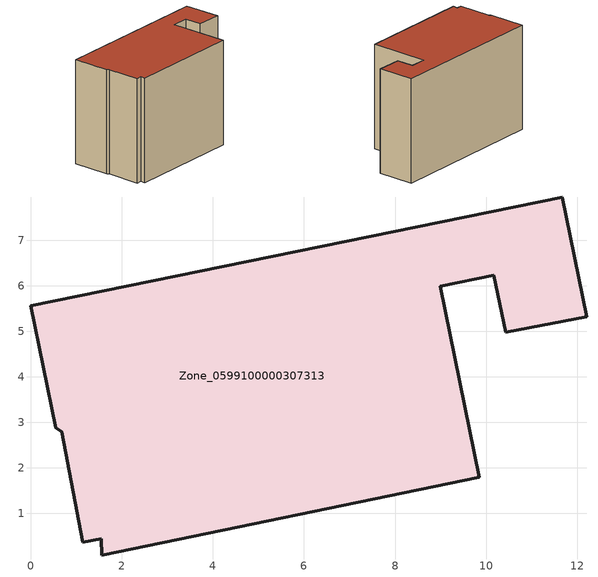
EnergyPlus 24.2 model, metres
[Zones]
Zone_0599100000307313
 floor ground (C_G): 0.68,2.8 0.55,2.88 0,5.56 11.67,7.95 12.21,5.32 10.43,4.98 10.17,6.23 8.99,5.99 9.85,1.79 1.56,0.09 1.55,0.45 1.14,0.37 z0
 wall outside (C_F): 11.67,7.95 0,5.56 0.55,2.88 0.68,2.8 1.14,0.37 1.55,0.45 1.56,0.09 9.85,1.79 8.99,5.99 10.17,6.23 10.43,4.98 12.21,5.32 11.67,7.95 z0:7.67
 roof outside (C_R): 1.55,0.45 1.56,0.09 9.85,1.79 8.99,5.99 10.17,6.23 10.43,4.98 12.21,5.32 11.67,7.95 0,5.56 0.55,2.88 0.68,2.8 1.14,0.37 z7.67
[BUILDING]
Pand.0599100000307313: North Axis=0; Terrain=City; Loads Convergence Tolerance Value=0.04; Temperature Convergence Tolerance Value=0.4; Solar Distribution=FullExterior; Maximum Number of Warmup Days=25; Minimum Number of Warmup Days=1
[Site:Location]
Rotterdam.The.Hague.AP_ZH_NLD Design_Conditions: Latitude=51.96; Longitude=4.45; Time Zone=1; Elevation=-4.5
[SITE:GROUNDTEMPERATURE:BUILDINGSURFACE]
18, 18, 18, 18, 18, 18, 18, 18, 18, 18, 18, 18
[MATERIAL] Thermal Absorptance=0.9; Solar Absorptance=0.7; Visible Absorptance=0.7
Name | Roughness | Thickness | Conductivity | Density | Specific Heat
G.TC.1975-1991 | MediumSmooth | 0.15 | 0.288461 | 540 | 1210
F.TC.1975-1991 | Rough | 0.3 | 0.230769 | 1920 | 840
R.TC.1975-1991 | MediumRough | 0.2 | 0.153846 | 1500 | 1000
[CONSTRUCTION]
C_G: G.TC.1975-1991
C_F: F.TC.1975-1991
C_R: R.TC.1975-1991
[ZONE]
Zone_0599100000307313: Type=1; Multiplier=1; Ceiling Height=Autocalculate; Volume=Autocalculate; Floor Area=autocalculate; Part of Total Floor Area=Yes
[ZONEINFILTRATION:DESIGNFLOWRATE]
Infil_Zone_0599100000307313: Zone or ZoneList or Space or SpaceList=Zone_0599100000307313; Schedule=AlwaysOn; Design Flow Rate Calculation Method=Flow/Area; Flow Rate per Floor Area=0.003; Constant Term Coefficient=1; Temperature Term Coefficient=0; Velocity Term Coefficient=0; Velocity Squared Term Coefficient=0
[HVACTEMPLATE:ZONE:IDEALLOADSAIRSYSTEM]
Zone_0599100000307313: Maximum Heating Supply Air Temperature=50; Minimum Cooling Supply Air Temperature=13; Maximum Heating Supply Air Humidity Ratio=0.0156; Minimum Cooling Supply Air Humidity Ratio=0.0077; Heating Limit=NoLimit; Cooling Limit=NoLimit; Dehumidification Control Type=ConstantSensibleHeatRatio; Cooling Sensible Heat Ratio=0.7; Dehumidification Setpoint=60; Humidification Control Type=None; Humidification Setpoint=30; Outdoor Air Method=None; Outdoor Air Flow Rate per Person=0.00944; Outdoor Air Flow Rate per Zone Floor Area=0; Outdoor Air Flow Rate per Zone=0; Demand Controlled Ventilation Type=None; Outdoor Air Economizer Type=NoEconomizer; Heat Recovery Type=None; Sensible Heat Recovery Effectiveness=0.7; Latent Heat Recovery Effectiveness=0.65
[ZONECONTROL:THERMOSTAT]
ThermostatControl_Zone_0599100000307313: Zone or ZoneList=Zone_0599100000307313; Control Type Schedule=DualSetpointControlType; Control 1=Thermostat_Zone_0599100000307313; Temperature Difference Between Cutout And Setpoint=0
[THERMOSTATSETPOINT:DUALSETPOINT]
Thermostat_Zone_0599100000307313: Heating Setpoint Temperature Schedule=HeatingSetpoint_Zone_0599100000307313; Cooling Setpoint Temperature Schedule=CoolingSetpoint_Zone_0599100000307313
[SCHEDULE:COMPACT]
HeatingSetpoint_Zone_0599100000307313: Through: 12/31, For: AllDays, Until: 24:00, 21
CoolingSetpoint_Zone_0599100000307313: Through: 12/31, For: AllDays, Until: 24:00, 24
DualSetpointControlType: Through: 12/31, For: AllDays, Until: 24:00, 4
AlwaysOn: Through: 12/31, For: AllDays, Until: 24:00, 1
